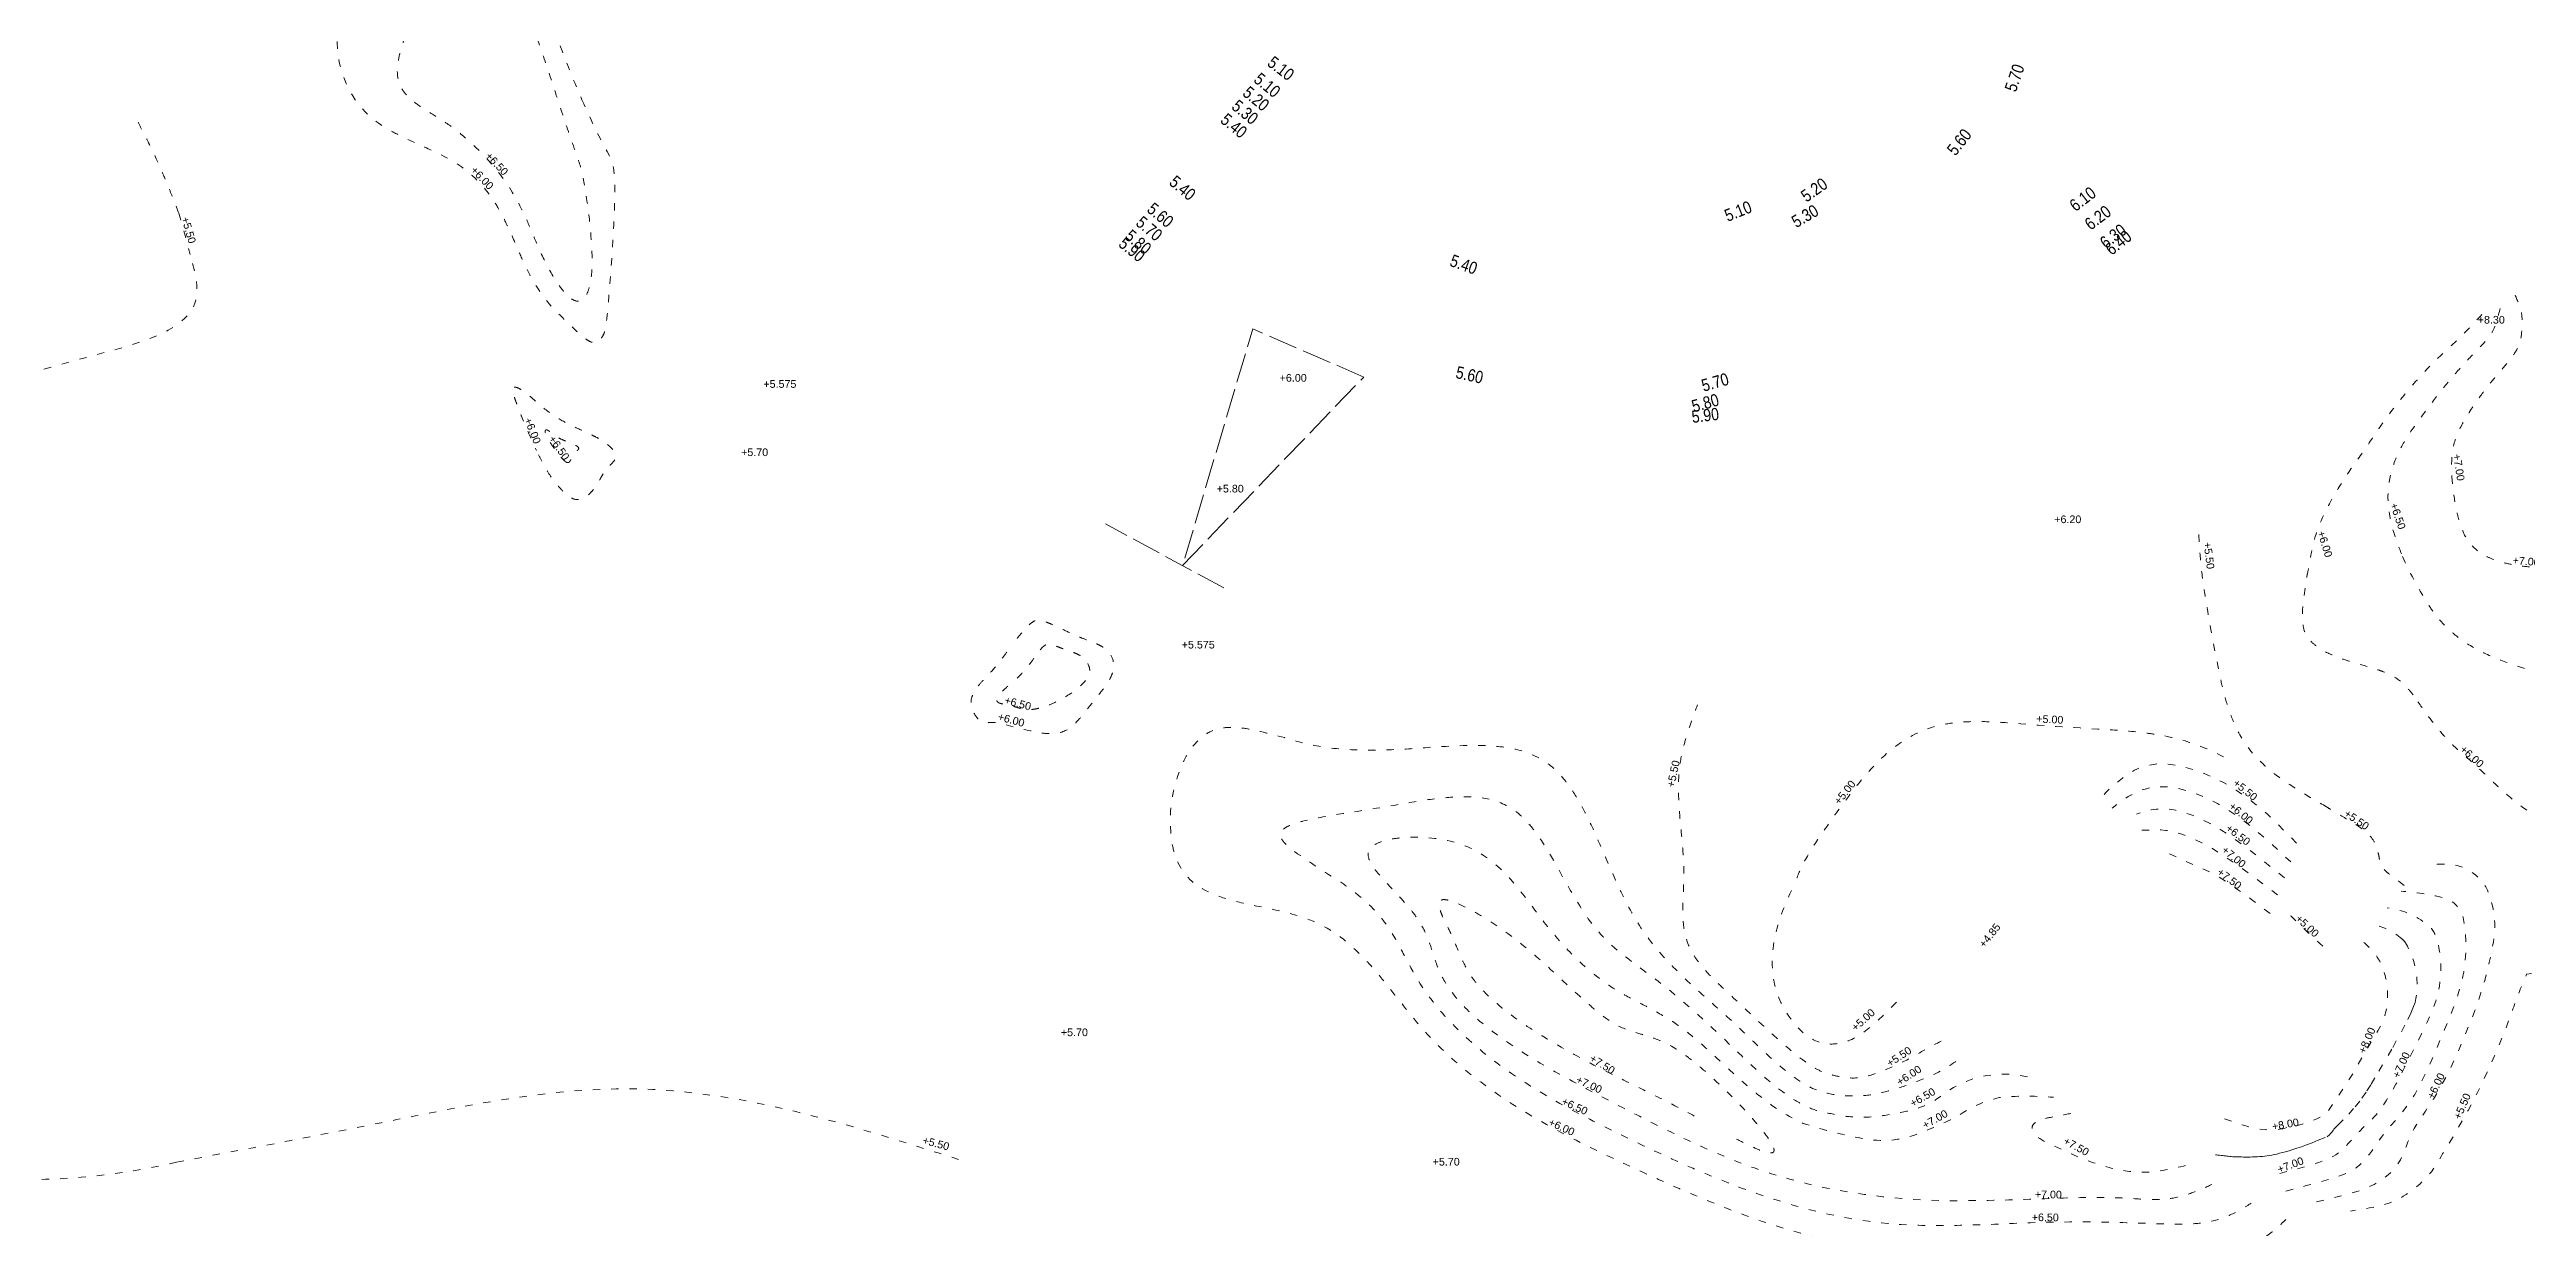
# Model space of a CAD drawing. Extents: x 833962 to 834524, y 817761 to 818199.
# Drawn here: x 834066.2 to 834268.4, y 817908.2 to 818004.3 of the extents above; entities that cross this region are included whole.
import ezdxf

# ---------------------------------------------------------------- set-up
doc = ezdxf.new("R2010")
doc.units = 0
doc.header["$LTSCALE"] = 1000
doc.header["$MEASUREMENT"] = 0
doc.linetypes.add('ACAD_ISO02W100', pattern=[15, 12, -3])
doc.linetypes.add('ACAD_ISO03W100', pattern=[30, 12, -18])
for name, color, linetype, lineweight in [('030-contour lines- numbers', 2, 'Continuous', 9), ('030-contour lines- PIW road numbers', 250, 'Continuous', 9), ('030-Topo .00', 1, 'ACAD_ISO03W100', 20), ('030-Topo .50', 3, 'ACAD_ISO03W100', 20)]:
    doc.layers.add(name, color=color, linetype=linetype, lineweight=lineweight)
doc.styles.add('W8 TOPO wkcd', font='swissc.ttf', dxfattribs={"height": 1.1})

msp = doc.modelspace()

# ---------------------------------------------------------------- linework, layer by layer
at = {"layer": '030-contour lines- numbers', "color": 250, "linetype": 'ACAD_ISO02W100', "ltscale": 0.0002, "flags": 128}
msp.add_lwpolyline([(834173.5, 817977.61), (834164.44, 817981.54), (834158.71, 817962.23)], close=True, dxfattribs=at)
msp.add_lwpolyline([(834162.08, 817960.41), (834152.41, 817965.62)], dxfattribs=at)
at = {"layer": '030-Topo .00', "ltscale": 5e-05, "flags": 128}
msp.add_lwpolyline([(834109.83, 817999.91, -0.016677), (834107.68, 818005.23, -0.013787), (834106.96, 818007.39, -0.019171), (834106.48, 818009.25, 0.002781), (834106.14, 818010.8, 0.036202), (834105.73, 818012.16, 0.088187), (834104.53, 818014.12, 0.092097), (834100.85, 818016.99, 0.039402), (834099.67, 818017.48, 0.05676), (834098.57, 818017.7, 0.139045), (834096.57, 818017.3, 0.053037), (834095.61, 818016.69, 0.036633), (834094.65, 818015.8, 0.048511), (834092.38, 818012.8, 0.045429), (834090.55, 818009.25, 0.071441), (834089.74, 818005.96, 0.173199), (834091.17, 818000.23, 0.104645), (834093.58, 817998, 0.015675), (834094.28, 817997.59, 0.015472), (834095.81, 817996.84, -0.011584), (834098.15, 817995.75, -0.148847), (834102.67, 817991.69, -0.024861), (834103.44, 817990.27, -0.011841), (834104.48, 817987.96, 0.009594), (834105.16, 817986.47, 0.089915), (834107.8, 817982.75, 0.011806), (834109.49, 817981.14, 0.023599), (834110.01, 817980.71, 0.059327), (834110.45, 817980.46, 0.133492), (834110.79, 817980.41, 0.13389), (834111.04, 817980.52, 0.072158), (834111.23, 817980.72, 0.028295), (834111.44, 817981.07, 0.056466), (834111.55, 817981.4, 0.026377), (834111.67, 817982.06, 0.013608), (834111.88, 817984.18, 0.011127), (834112.34, 817991.42, 0.012503), (834112.36, 817993.25, 0.028389), (834112.29, 817994.43, 0.099066), (834111.87, 817995.76, -0.022062)], format="xyb", close=True, dxfattribs=at)
for points in [[(834106.14, 817971.27, 0.011412), (834106.57, 817970.43, 0.050899), (834107.62, 817968.87, 0.021986), (834108.12, 817968.3, 0.033886), (834108.52, 817967.94, 0.064786), (834108.93, 817967.69, 0.193831), (834109.67, 817967.67, 0.061983), (834110, 817967.83, 0.054083), (834110.36, 817968.14, 0.039232), (834110.69, 817968.53, 0.015342), (834110.88, 817968.82, 0.007402), (834111.25, 817969.43, -0.016579), (834111.52, 817969.86, -0.035366), (834111.8, 817970.22, 0.016597), (834112.23, 817970.68, 0.060079), (834112.38, 817970.89, 0.189059), (834112.42, 817971.27, 0.080195), (834112.29, 817971.55, 0.044632), (834112.1, 817971.8, 0.032327), (834111.83, 817972.05, 0.025822), (834111.49, 817972.31, 0.021621), (834111.07, 817972.58, 0.013999), (834110.57, 817972.84, 0.006148), (834110.02, 817973.1, -0.004714), (834108.84, 817973.65, -0.010257), (834108.25, 817973.95, -0.039819), (834106.92, 817974.8, -0.014121), (834106.25, 817975.33, 0.003604), (834105.36, 817976.1, 0.024809), (834104.83, 817976.5, 0.0304), (834104.54, 817976.68, 0.050909), (834104.31, 817976.77, 0.054984), (834104.19, 817976.78, 0.127435), (834104.1, 817976.77, 0.198694), (834104.04, 817976.7, 0.061119), (834104.03, 817976.63, 0.062134), (834104.04, 817976.44, 0.02775), (834104.12, 817976.13, 0.014338), (834104.26, 817975.68, 0.007812), (834104.48, 817975.08, 0.004713), (834104.77, 817974.36, 0.011889), (834105.98, 817971.61)], [(834262.32, 817969.5, 0.02389), (834262.57, 817967.45, 0.019752), (834262.82, 817966.23, 0.022962), (834263.04, 817965.48, 0.073815), (834263.7, 817964.17, 0.106007), (834264.9, 817963.12, 0.042266), (834265.75, 817962.71, 0.025743), (834266.52, 817962.47, 0.02934), (834267.77, 817962.22, 0.020381), (834269.09, 817962.09, 0.020253), (834271.36, 817962.05, 0.006622), (834273.12, 817962.11, 0.003342), (834275.54, 817962.23)], [(834259.15, 817951.69, 0.017891), (834258.56, 817952.38, 0.090706), (834257.31, 817953.3, 0.02554), (834256.67, 817953.58, 0.015611), (834255.99, 817953.82, 0.005971), (834254.13, 817954.36, -0.017748), (834252.98, 817954.76, -0.019785), (834252.24, 817955.07, -0.05834), (834251.13, 817955.76, -0.068075), (834250.55, 817956.37, -0.11469), (834250.19, 817957.25, -0.043523), (834250.15, 817958.91), (834250.52, 817961.55)], [(834144.36, 817955.15, -0.006713), (834143.76, 817954.37, -0.02143), (834142.87, 817953.33, 0.007915), (834142.32, 817952.75, 0.04526), (834141.75, 817951.99, 0.052921), (834141.53, 817951.55, 0.138952), (834141.48, 817950.75, 0.155088), (834142.13, 817949.61, 0.073296), (834142.36, 817949.46, 0.067901), (834142.52, 817949.41, 0.052813), (834142.75, 817949.4, -0.01858), (834143.21, 817949.42, -0.047092), (834143.91, 817949.35, 0.030422), (834147.12, 817948.58, 0.047381), (834148.04, 817948.51, 0.159958), (834149.57, 817949.02, 0.031925), (834149.91, 817949.32, 0.021119), (834150.24, 817949.67, 0.014912), (834150.75, 817950.28, -0.006502), (834151.92, 817951.75, 0.0112), (834152.32, 817952.27, 0.028559), (834152.75, 817952.93, 0.043871), (834152.98, 817953.44, 0.306086), (834152.52, 817955.33, 0.046067), (834152.2, 817955.57, 0.032865), (834151.85, 817955.77, 0.017581), (834151.44, 817955.95, -0.00198), (834150.5, 817956.31, -0.009429), (834149.95, 817956.54, -0.005644), (834148.81, 817957.07, 0.0064), (834148.02, 817957.44, 0.012926), (834147.58, 817957.62, 0.03528), (834147.22, 817957.73, 0.089291), (834146.84, 817957.76, 0.104785), (834146.49, 817957.63, 0.048922), (834146.19, 817957.4, 0.023675), (834145.85, 817957.05, 0.016894), (834145.28, 817956.37, 0.006604), (834144.71, 817955.62)], [(834280, 817939.8, -0.004394), (834277.92, 817939.87, -0.011309), (834275.82, 817940, -0.039616), (834272.33, 817940.56, -0.046163), (834270.02, 817941.36, -0.054231), (834267.96, 817942.61, -0.019085), (834266.87, 817943.49, -0.009432), (834265.83, 817944.44, 0.00284), (834264.29, 817945.89, 0.010824), (834263.24, 817946.83, -0.016321), (834262.36, 817947.63, -0.026341), (834261.25, 817948.84, -0.013775), (834260.31, 817950.05, -0.010483), (834259.15, 817951.69)], [(834248.78, 817908.88, -0.038188), (834247.1, 817907.45, -0.100507), (834245.19, 817906.58, -0.043674), (834243.75, 817906.38, -0.020636), (834242.26, 817906.37, 0.00027), (834237.84, 817906.53, 0.021112), (834229.23, 817906.48, -0.00362), (834223.42, 817906.22, -0.015087), (834219.07, 817906.21, -0.062799), (834209.15, 817907.75, -0.023233), (834203.65, 817909.58, -0.013847), (834198.23, 817911.84, -0.006729), (834192.88, 817914.32, -0.025529), (834186.44, 817917.78, -0.046123), (834180.63, 817922.07, -0.036936), (834177.61, 817925.23, -0.002282), (834174.84, 817928.7, 0.039999), (834172.33, 817931.32, 0.115459), (834167.85, 817933.74, 0.018383), (834164.78, 817934.44, -0.020116), (834162.52, 817934.97, -0.050921), (834160.52, 817935.75, -0.184101), (834158.25, 817938.19, -0.054885), (834157.84, 817939.66, -0.147085), (834158.77, 817946.19, -0.127725), (834160.52, 817948.41, -0.094472), (834161.66, 817948.91, -0.068108), (834162.95, 817949.02, -0.038793), (834164.35, 817948.84, -0.022664), (834168.22, 817947.83, 0.042026), (834171.48, 817947.27, 0.027654), (834174.75, 817947.17, 0.011595), (834177.96, 817947.32, -0.017561), (834182.46, 817947.55, -0.039393), (834185.15, 817947.38, -0.094101), (834188.01, 817946.42, -0.088067), (834189.83, 817944.81, -0.040544), (834190.96, 817943.17, -0.02562), (834192.29, 817940.57, -0.001194), (834194.18, 817936.28, 0.033274), (834196, 817932.86, 0.046072), (834198.29, 817929.96, 0.019673), (834200.36, 817927.93, 0.001539), (834203.56, 817925.06, 0.003751), (834206.67, 817922.1, 0.035163), (834209.01, 817920.22, 0.042295), (834210.3, 817919.49, 0.115243), (834213.76, 817918.99, 0.08083), (834215.68, 817919.21, 0.03515), (834217.67, 817919.77, 0.001911), (834219.77, 817920.57, 0.050771), (834222.24, 817922.06)], [(834243.69, 817946.61, 0.089341), (834237.95, 817948.48, 0.010726), (834236.71, 817948.64, 0.010215), (834233.91, 817948.86, -0.00687), (834226.16, 817949.39, 0.017241), (834223.74, 817949.5, 0.024925), (834221.94, 817949.42, 0.039015), (834220.22, 817949.12, 0.08888), (834217.24, 817947.71, 0.049777), (834215.16, 817945.89, 0.019136), (834214.05, 817944.63, 0.014002), (834212.68, 817942.86, 0.006012), (834210.8, 817940.22, 0.028643), (834209.49, 817938.12, 0.044632), (834208.76, 817936.45)], [(834242.74, 817911.73, -0.017301), (834241.17, 817911.07, -0.046541), (834239.58, 817910.62, -0.045053), (834237.92, 817910.5, -0.014671), (834236.22, 817910.58, 0.012489), (834233.97, 817910.66, 0.012274), (834229.51, 817910.58, -0.008891), (834222.8, 817910.41, -0.057603), (834210.56, 817911.59, -0.044379), (834203.1, 817913.95, -0.015181), (834199.01, 817915.79, -0.007213), (834195, 817917.81, -0.007893), (834189.12, 817920.93, -0.031188), (834184.36, 817923.95, -0.023784), (834182.55, 817925.42, -0.06492), (834180.32, 817927.95, -0.064961), (834179.39, 817929.87, 0.005006), (834178.87, 817931.42, 0.046707), (834178.14, 817933.02, 0.035303), (834177.39, 817934.08, 0.016466), (834176.49, 817935.12, -0.010215), (834174.72, 817937.05, -0.041999), (834174.11, 817937.89, -0.114964), (834173.86, 817938.61, -0.215764), (834174.08, 817939.19, -0.066069), (834174.37, 817939.43, -0.072018), (834175.25, 817939.79, -0.039492), (834176.44, 817940, -0.081204), (834180.59, 817939.73, -0.134841), (834184.67, 817937.47, -0.02941), (834185.8, 817936.26, -0.01477), (834187.85, 817933.6, 0.02356), (834190.02, 817931.01, 0.037863), (834192.49, 817928.72, 0.034029), (834194.33, 817927.46, 0.013182), (834196.3, 817926.39, -0.018104), (834198.25, 817925.31, -0.030454), (834200.06, 817924.03, -0.016223), (834201.74, 817922.58, 0.0037), (834204.23, 817920.29, 0.017297), (834205.99, 817918.81, 0.060489), (834209.36, 817916.71, 0.037846), (834214.52, 817915.43, 0.147001), (834219, 817915.97, 0.031828), (834222.16, 817917.41, -0.104516), (834225.64, 817918.86, -0.037145), (834229.8, 817918.84)], [(834251.28, 817910.32), (834253.18, 817910.77), (834254.06, 817911.01), (834254.68, 817911.19), (834254.86, 817911.25), (834255.12, 817911.35), (834255.56, 817911.53), (834255.97, 817911.73), (834256.31, 817911.92), (834256.6, 817912.11), (834256.87, 817912.3), (834257.11, 817912.51), (834257.34, 817912.72), (834257.45, 817912.83), (834257.58, 817912.97), (834257.7, 817913.12), (834257.81, 817913.27), (834257.92, 817913.42), (834258.02, 817913.57), (834258.12, 817913.73), (834258.27, 817914.02), (834258.42, 817914.34), (834258.55, 817914.67), (834258.6, 817914.81), (834258.74, 817915.21), (834258.84, 817915.47), (834258.9, 817915.61), (834258.97, 817915.76), (834259.08, 817915.99), (834259.24, 817916.28), (834259.4, 817916.56), (834259.52, 817916.74), (834259.74, 817917.08), (834260.16, 817917.7), (834260.32, 817917.95), (834260.81, 817918.7), (834261.14, 817919.24), (834261.56, 817919.98), (834261.86, 817920.53), (834262.18, 817921.16), (834262.37, 817921.57), (834262.77, 817922.44), (834263.38, 817923.88), (834263.96, 817925.3), (834264.29, 817926.18), (834264.7, 817927.36), (834265, 817928.36), (834265.21, 817929.15), (834265.38, 817929.85), (834265.5, 817930.4), (834265.65, 817931.19), (834265.65, 817931.19, 0.168756), (834265.09, 817936.01, 0.262663), (834261.76, 817937.87, 0.04503), (834260.33, 817937.75)], [(834248.28, 817912.61), (834248.28, 817912.61), (834250.1, 817913.12), (834250.9, 817913.35), (834251.45, 817913.53), (834251.88, 817913.68), (834252.26, 817913.84), (834252.48, 817913.94), (834252.66, 817914.04), (834252.85, 817914.15), (834252.96, 817914.23), (834253.07, 817914.31), (834253.22, 817914.43), (834253.37, 817914.57), (834253.57, 817914.75), (834253.87, 817915.07), (834254.24, 817915.47), (834254.5, 817915.78), (834254.58, 817915.85), (834254.77, 817916.06), (834255.11, 817916.4), (834255.46, 817916.73), (834255.8, 817917.05), (834255.98, 817917.24), (834256.16, 817917.44), (834256.27, 817917.57), (834256.59, 817917.99), (834256.96, 817918.54), (834257.37, 817919.2), (834257.76, 817919.9), (834258.23, 817920.81), (834258.94, 817922.21), (834259.33, 817922.96), (834259.46, 817923.23), (834259.85, 817924.01), (834260.31, 817924.98), (834260.55, 817925.53), (834260.89, 817926.34), (834261.01, 817926.68, 0.139766), (834261.13, 817931.66, 0.163089), (834260.3, 817932.94, 0.132533), (834257.26, 817934.27), (834257.04, 817934.31)], [(834251.78, 817931.18, -0.00188), (834250.6, 817932.27, -0.00904), (834248.88, 817933.93, -0.001414), (834248.69, 817934.12)], [(834243.76, 817917.09), (834244.95, 817916.68), (834245.3, 817916.56), (834245.68, 817916.45), (834246.12, 817916.34), (834246.36, 817916.29), (834246.61, 817916.25), (834247.07, 817916.2), (834247.33, 817916.19), (834247.59, 817916.19), (834247.89, 817916.2), (834248.24, 817916.23), (834248.53, 817916.27), (834248.83, 817916.31), (834249.32, 817916.42), (834249.51, 817916.47), (834250.09, 817916.65), (834250.76, 817916.88), (834251.29, 817917.09), (834251.99, 817917.39), (834253.66, 817919.85), (834253.88, 817920.2), (834254.18, 817920.68), (834254.61, 817921.42), (834255.17, 817922.39), (834255.92, 817923.67), (834256.27, 817924.27), (834256.52, 817924.69), (834256.7, 817925.02, 0.172173), (834256.72, 817929.29, 0.072064), (834256.14, 817930.4, 0.086579), (834254.84, 817931.68)]]:
    msp.add_lwpolyline(points, format="xyb", dxfattribs=at)
for points in [[(834249.19, 817938.04), (834246.99, 817940.06), (834245.86, 817941), (834244.8, 817941.79), (834243.84, 817942.42), (834243.2, 817942.8), (834242.63, 817943.09), (834241.94, 817943.41), (834241.35, 817943.65), (834240.82, 817943.82), (834240.31, 817943.96), (834240, 817944.03), (834239.5, 817944.12), (834239.03, 817944.17), (834238.66, 817944.18), (834238.31, 817944.17), (834238, 817944.14), (834237.71, 817944.1), (834237.4, 817944.02), (834237.04, 817943.91), (834236.8, 817943.82), (834236.55, 817943.71), (834236.29, 817943.58), (834235.91, 817943.37), (834235.62, 817943.2), (834235.34, 817943.01), (834234.6, 817942.42)], [(834248.1, 817935.35), (834245.04, 817937.63), (834243.83, 817938.47), (834242.77, 817939.13), (834241.9, 817939.61), (834240.94, 817940.06), (834240.36, 817940.28), (834240.09, 817940.37), (834239.83, 817940.45), (834239.6, 817940.51), (834239.45, 817940.54), (834239.23, 817940.58), (834238.97, 817940.62), (834238.56, 817940.66), (834238.35, 817940.66), (834236.75, 817940.62)]]:
    msp.add_lwpolyline(points, dxfattribs=at)
at = {"layer": '030-Topo .00', "ltscale": 5e-05}
for points in [[(834266.26, 817983.21), (834265.6, 817981.27), (834264.45, 817979.88), (834263.01, 817978.34), (834261.54, 817976.61), (834260.12, 817974.75), (834258.63, 817972.64), (834257.67, 817970.76), (834257.15, 817968.65), (834257.36, 817965.72), (834258.29, 817962.96)], [(834267.48, 817984.28, 0), (834267.99, 817982.92), (834268.05, 817981.74), (834267.8, 817980.23), (834266.83, 817978.75), (834265.73, 817977.44), (834264.6, 817975.98), (834263.26, 817973.94), (834262.45, 817971.97), (834262.32, 817969.5)], [(834264.78, 817982.71, 0), (834262.8, 817980.66), (834260.88, 817978.85), (834259.03, 817976.85), (834256.73, 817973.93), (834255.31, 817971.85), (834253.81, 817969.7), (834252.33, 817967.27), (834251.31, 817965.01), (834250.54, 817961.52)], [(834026.48, 817978.28), (834031.97, 817973.18), (834027.48, 817966.94), (834019.55, 817957.6), (834005.14, 817931.99), (834013.97, 817911.79), (834039.7, 817901.92), (834080.25, 817894.82), (834095.89, 817881.55), (834099.94, 817870.55), (834106.57, 817860.86), (834113.56, 817854.06), (834121.27, 817848.09), (834137.1, 817839.26), (834152.81, 817834.72), (834157.65, 817834.86), (834167.09, 817836.85), (834171.45, 817838.12), (834174.53, 817840.65), (834178.3, 817844.26), (834179.62, 817846.08), (834182.97, 817850.09), (834186.26, 817853.39), (834194.01, 817859.15), (834201.32, 817862.88), (834207.91, 817864.99), (834212.93, 817866.9), (834218.06, 817872.05), (834219.51, 817875.77), (834219.74, 817876.77)], [(834216.98, 817926.59), (834214.98, 817924.68), (834212.72, 817923.33), (834210.74, 817923.32), (834208.38, 817925.2), (834207.03, 817928.08), (834207.39, 817933.17), (834208.76, 817936.45)]]:
    msp.add_spline(points, degree=3, dxfattribs=at)
at = {"layer": '030-Topo .50', "ltscale": 5e-05, "flags": 128}
msp.add_lwpolyline([(834097.41, 818009.34, -0.038884), (834098.44, 818010.56, -0.054236), (834099.4, 818011.34, -0.154802), (834101.48, 818011.91, -0.158043), (834102.79, 818011.42, -0.067756), (834103.54, 818010.63, -0.034985), (834104.18, 818009.65, -0.013044), (834104.51, 818009.02, -0.017378), (834105.19, 818007.47, -0.009302), (834105.89, 818005.63, -0.007298), (834106.92, 818002.64, -0.001134), (834108.11, 817999, 0.01025), (834109.2, 817995.88, -0.040575), (834109.77, 817993.87, -0.031801), (834110.47, 817988.46, -0.01343), (834110.51, 817987.21, -0.021654), (834110.48, 817986.11, -0.030934), (834110.35, 817985.21, -0.060555), (834110.09, 817984.4, -0.118353), (834109.72, 817983.92, -0.234862), (834109.16, 817983.83, -0.082008), (834108.84, 817983.98, -0.048297), (834108.5, 817984.25, -0.035829), (834108.03, 817984.79, -0.031307), (834107.31, 817985.86, -0.029435), (834106.2, 817988.02, -0.005209), (834105.45, 817989.79, 0.019073), (834104.62, 817991.59, 0.052712), (834102.76, 817994.44, 0.053515), (834099.59, 817997.61, 0.028575), (834098.1, 817998.67, -0.004325), (834096.67, 817999.56, -0.037216), (834095.67, 818000.31, -0.082054), (834094.95, 818001.18, -0.110595), (834094.62, 818002.3, -0.04987), (834094.65, 818003.13, -0.040716), (834094.91, 818004.36, -0.027969), (834095.38, 818005.68, -0.05543)], format="xyb", close=True, dxfattribs=at)
for points in [[(834076.77, 817990.98, 0.002723), (834076.01, 817992.92, 0.005453), (834075.4, 817994.36, 0.014735), (834074.3, 817996.73, 0.003136), (834073.83, 817997.66, 0.001741), (834073.35, 817998.59)], [(834108.33, 817970.71, 0.048813), (834108.43, 817970.65, 0.053887), (834108.49, 817970.63, 0.266733), (834108.65, 817970.67, 0.04562), (834108.69, 817970.72, 0.034909), (834108.73, 817970.79, 0.016373), (834108.78, 817970.87, -0.003252), (834108.86, 817971.06, -0.027329), (834108.94, 817971.2, -0.037748), (834109.03, 817971.33, -0.015326), (834109.1, 817971.4, -0.008631), (834109.24, 817971.54, 0.019937), (834109.33, 817971.63, 0.032158), (834109.38, 817971.69, 0.077498), (834109.41, 817971.76, 0.223134), (834109.4, 817971.86, 0.061735), (834109.36, 817971.9, 0.045871), (834109.3, 817971.96, 0.024562), (834109.2, 817972.01, 0.014016), (834109.08, 817972.07, 0.01106), (834108.88, 817972.16, -0.000782), (834108.4, 817972.36, -0.011463), (834108.07, 817972.5, -0.043063), (834107.52, 817972.81, -0.012167), (834107.31, 817972.97, -0.001759), (834107.13, 817973.11, 0.016072), (834106.98, 817973.21, 0.033106), (834106.89, 817973.27, 0.041912), (834106.83, 817973.29, 0.063607), (834106.78, 817973.3, 0.314315), (834106.7, 817973.25, 0.088702), (834106.68, 817973.21, 0.055659), (834106.68, 817973.14, 0.035894), (834106.7, 817973.06, 0.024652), (834106.73, 817972.95, 0.017951), (834106.79, 817972.83, 0.02004), (834106.9, 817972.6, 0.01289), (834107.06, 817972.32, 0.028552), (834107.79, 817971.29, 0.012992), (834108.01, 817971.02, 0.013412), (834108.15, 817970.88, 0.025623), (834108.3, 817970.74)], [(834252.1, 817942.54, -0.008809), (834249.97, 817943.79, -0.024964), (834247.98, 817945.13, -0.044953), (834246.27, 817946.68, -0.073011), (834244.78, 817948.86, -0.036491), (834244.06, 817950.66, -0.018498), (834243.62, 817952.2, -0.010536), (834243.27, 817953.78, -0.004536), (834242.39, 817958.48, -0.009255), (834242.02, 817960.79, -0.015017), (834241.77, 817963.12, -0.007456), (834241.65, 817964.95)], [(834258.29, 817962.96, 0.032818), (834260.29, 817959.23, 0.027332), (834261.07, 817958.1, 0.080159), (834263.36, 817956, 0.041348), (834265.36, 817954.9, 0.027896), (834267.58, 817954.05, 0.011118), (834268.98, 817953.62, 0.008816), (834270.92, 817953.12, 0.004828), (834272.89, 817952.66)], [(834145.2, 817953.04, 0.042298), (834146.02, 817953.92, 0.008508), (834146.37, 817954.38, -0.00489), (834147.01, 817955.25, -0.032824), (834147.28, 817955.56, -0.045954), (834147.45, 817955.7, -0.075204), (834147.63, 817955.79, -0.082893), (834147.84, 817955.81, -0.052671), (834148.05, 817955.77, -0.027683), (834148.27, 817955.7, -0.004698), (834148.73, 817955.52, 0.008903), (834149.04, 817955.41, -0.003744), (834149.62, 817955.21, -0.013932), (834149.9, 817955.1, -0.035855), (834150.29, 817954.91, -0.140057), (834151.01, 817954.15, -0.062234), (834151.11, 817953.87, -0.129802), (834151.09, 817953.39, -0.073995), (834150.9, 817952.99, -0.025827), (834150.75, 817952.8, -0.035855), (834150.41, 817952.44, -0.021133), (834150.01, 817952.11, -0.063729), (834148.17, 817951, -0.030195), (834147.18, 817950.64, -0.022526), (834146.74, 817950.53, -0.034043), (834146.29, 817950.48, -0.063779), (834145.72, 817950.52, -0.017479), (834145.44, 817950.58, -0.005503), (834145.01, 817950.71, 0.00998), (834144.7, 817950.79, 0.013677), (834144.36, 817950.86, -0.025343), (834143.88, 817950.97, -0.027805), (834143.75, 817951.01, -0.051222), (834143.65, 817951.07, -0.088224), (834143.58, 817951.13, -0.152208), (834143.54, 817951.25, -0.072648), (834143.55, 817951.34, -0.048223), (834143.59, 817951.44, -0.045365), (834143.69, 817951.61, -0.018082), (834143.79, 817951.73, -0.021918), (834144.02, 817951.98, -0.011408), (834144.3, 817952.25, -0.004778), (834144.92, 817952.79)], [(834220.63, 817923.41, 0.026725), (834218.34, 817922.14, -0.01709), (834216.25, 817921.15, -0.028906), (834214.47, 817920.52, -0.085554), (834212.82, 817920.45, -0.037055), (834211.7, 817920.67, -0.059287), (834210.73, 817921.01, -0.037102), (834209.81, 817921.56, -0.020022), (834208.92, 817922.21, -0.012363), (834207.29, 817923.6, -0.008163), (834205.28, 817925.45, 0.002371), (834202.74, 817927.83, -0.014017), (834201.71, 817928.84, -0.052328), (834200.42, 817930.47, -0.108081), (834199.64, 817932.65, -0.02837), (834199.55, 817933.67, -0.01714), (834199.57, 817935.08, 0.002725), (834199.62, 817936.52, 0.023859), (834199.57, 817938.66, 0.006868), (834199.46, 817940.06, -0.004427), (834199.27, 817942.14, -0.011914), (834199.2, 817943.51, -0.019861), (834199.21, 817944.86, -0.042125), (834199.47, 817946.88, -0.019884), (834199.82, 817948.21, -0.011595), (834200.26, 817949.53, -0.006379), (834200.74, 817950.85)], [(834245.95, 817910.21, -0.030453), (834244.34, 817909.29, -0.063433), (834242.61, 817908.71, -0.041339), (834240.78, 817908.5, -0.019628), (834238.89, 817908.5, 0.005517), (834233.9, 817908.65, 0.015911), (834226.54, 817908.55, -0.006195), (834221.6, 817908.38, -0.015705), (834217.9, 817908.43, -0.054739), (834209.43, 817909.8, -0.021905), (834204.71, 817911.3, -0.015493), (834200.09, 817913.17, -0.009511), (834195.56, 817915.26, -0.007477), (834191.13, 817917.47, -0.036839), (834184.81, 817921.31, -0.051072), (834180.13, 817925.47, -0.063015), (834177.35, 817929.4, 0.004025), (834176.24, 817931.48, 0.110348), (834172.82, 817935.52, 0.015257), (834171.54, 817936.44, -0.013674), (834167.88, 817938.87, -0.040351), (834167.09, 817939.54, -0.122611), (834166.71, 817940.12, -0.273506), (834166.84, 817940.62, -0.103978), (834167.48, 817941.03, -0.037319), (834168.54, 817941.37, -0.022195), (834171.44, 817941.93, 0.00545), (834177.63, 817942.95, -0.018214), (834180.29, 817943.3, -0.04268), (834182.64, 817943.33, -0.097381), (834185.13, 817942.66, -0.087202), (834186.76, 817941.38, -0.038139), (834187.83, 817940.04, -0.021168), (834189.14, 817937.91, 0.013822), (834191.13, 817934.47, 0.0905), (834194.45, 817930.63, 0.009198), (834197.38, 817928.43, -0.011635), (834199.25, 817926.91, -0.013305), (834202.9, 817923.61, 0.005407), (834205.78, 817920.88, 0.036996), (834208.35, 817918.83, 0.045579), (834209.96, 817917.95, 0.069835), (834211.62, 817917.51, 0.053444), (834213.46, 817917.24, 0.059196), (834215.74, 817917.33, 0.026503), (834217.85, 817917.72, 0.106925), (834220.43, 817918.8, -0.238014), (834227.74, 817920.49)], [(834258.43, 817936.12, 0.009678), (834257.75, 817936.65, -0.000078), (834257.27, 817937.01, -0.015986), (834257.04, 817937.19, -0.072251), (834256.65, 817937.62, -0.060541), (834256.5, 817937.93, -0.023256), (834256.44, 817938.14, -0.015765), (834256.38, 817938.43, 0.006453), (834256.29, 817938.86, 0.022624), (834256.22, 817939.14, 0.09139), (834255.78, 817939.99, 0.047633), (834255.3, 817940.49, 0.031113), (834254.73, 817940.94, 0.008162), (834254.48, 817941.1, 0.010184), (834253.96, 817941.42, 0.002348), (834253.15, 817941.89, -0.007915), (834252.61, 817942.21, -0.014802), (834252.1, 817942.54)], [(834200.48, 817917.31, 0.007022), (834197.95, 817918.64, 0.001312), (834193.64, 817920.78, -0.014875), (834189.35, 817923.08, -0.011621), (834187.32, 817924.32, -0.046254), (834183.75, 817927.04, -0.041654), (834182.46, 817928.46, -0.04116), (834181.79, 817929.54, -0.026215), (834181.06, 817931.17, 0.016371), (834180.54, 817932.36, -0.007359), (834179.94, 817933.59, -0.026368), (834179.73, 817934.13, -0.069008), (834179.64, 817934.57, -0.123873), (834179.69, 817934.8, -0.196561), (834179.85, 817934.94, -0.083313), (834180.04, 817934.97, -0.046588), (834180.3, 817934.94, -0.044329), (834181, 817934.72, -0.023254), (834181.9, 817934.31, -0.023321), (834183.55, 817933.36, -0.037088), (834187.32, 817930.56, -0.007329), (834188.57, 817929.45, 0.005414), (834191.5, 817926.75, 0.011702), (834192.56, 817925.84, 0.022742), (834193.54, 817925.1, 0.070094), (834195.26, 817924.26, 0.010812), (834196.49, 817923.89, -0.020085), (834197.38, 817923.59, -0.060436), (834199.52, 817922.43, -0.0127), (834200.17, 817921.95, -0.016884), (834201.59, 817920.76, -0.028423), (834205.09, 817917.26, -0.017196), (834206.15, 817915.99, -0.037759), (834206.82, 817915.01, -0.053745), (834206.97, 817914.66, -0.153441), (834206.98, 817914.43, -0.25106), (834206.85, 817914.32, -0.103925), (834206.6, 817914.31, -0.042299), (834206.24, 817914.39, -0.021369), (834205.79, 817914.55, -0.019715), (834204.66, 817915.06, -0.008179), (834203.33, 817915.75)], [(834248.78, 817911.17), (834250.43, 817911.63), (834251.69, 817911.98), (834252.29, 817912.15), (834252.63, 817912.25), (834253.05, 817912.39), (834253.47, 817912.54), (834253.68, 817912.63), (834254, 817912.79), (834254.26, 817912.94), (834254.5, 817913.09), (834254.8, 817913.32), (834255.07, 817913.59), (834255.18, 817913.71), (834255.28, 817913.82), (834255.41, 817913.99), (834255.59, 817914.21), (834255.59, 817914.21), (834255.75, 817914.43), (834255.96, 817914.72), (834256.23, 817915.11), (834256.32, 817915.24), (834256.76, 817915.84), (834257.15, 817916.31), (834257.78, 817917.04), (834258.28, 817917.64), (834258.7, 817918.19), (834258.98, 817918.6), (834259.22, 817918.96), (834259.29, 817919.07), (834259.35, 817919.19), (834259.78, 817919.97), (834260.02, 817920.46), (834260.5, 817921.49), (834261.04, 817922.73), (834261.73, 817924.36), (834262.13, 817925.35), (834262.67, 817926.78), (834263.08, 817928.06, 0.105473), (834263.27, 817933.36, 0.2978), (834261.63, 817935.12, 0.041702), (834258.18, 817935.66)], [(834285.19, 817931.12), (834268.42, 817928.88, 0.018543), (834267.31, 817926.05, -0.056708), (834261.56, 817914.22), (834261.45, 817914), (834261.27, 817913.67), (834261.09, 817913.38), (834260.89, 817913.09), (834260.65, 817912.77), (834260.36, 817912.43), (834260.24, 817912.3), (834260.02, 817912.07), (834259.73, 817911.79), (834259.41, 817911.51), (834259.03, 817911.21), (834258.82, 817911.06), (834258.6, 817910.91), (834258.36, 817910.76), (834258.12, 817910.63), (834257.86, 817910.49), (834257.59, 817910.37), (834257.19, 817910.21), (834256.77, 817910.08), (834256.33, 817909.96), (834255.89, 817909.86), (834255.59, 817909.81), (834255.01, 817909.71), (834254.05, 817909.56)]]:
    msp.add_lwpolyline(points, format="xyb", dxfattribs=at)
for points in [[(834076.78, 817990.98), (834077.7, 817987.62)], [(834249.64, 817939.57), (834247.92, 817941.31), (834247.26, 817941.93), (834246.55, 817942.55), (834245.52, 817943.35), (834244.71, 817943.9), (834243.96, 817944.36), (834243.67, 817944.52), (834242.85, 817944.93), (834242.09, 817945.26), (834241.18, 817945.59), (834240.52, 817945.78), (834239.92, 817945.92), (834239.35, 817946), (834238.97, 817946.04), (834238.58, 817946.05), (834238.12, 817946.03), (834237.56, 817945.94), (834237.12, 817945.82), (834236.78, 817945.69), (834236.6, 817945.61), (834236.42, 817945.52), (834236.12, 817945.35), (834235.72, 817945.09), (834235.44, 817944.89), (834234.97, 817944.53), (834234.55, 817944.17), (834234.26, 817943.9), (834234.05, 817943.67), (834233.99, 817943.61), (834233.96, 817943.56), (834233.9, 817943.48), (834233.87, 817943.43), (834233.84, 817943.38), (834233.82, 817943.33), (834233.8, 817943.27), (834233.79, 817943.22), (834233.79, 817943.18), (834233.79, 817943.11), (834233.79, 817943.1)], [(834248.66, 817936.74), (834245.59, 817939.19), (834244.53, 817939.97), (834243.55, 817940.62), (834242.59, 817941.17), (834242.01, 817941.47), (834241.13, 817941.85), (834240.87, 817941.95), (834240.47, 817942.08), (834240.1, 817942.19), (834239.75, 817942.27), (834239.45, 817942.32), (834239.19, 817942.35), (834238.94, 817942.37), (834238.7, 817942.38), (834238.44, 817942.37), (834238.21, 817942.35), (834237.99, 817942.32), (834237.77, 817942.29), (834237.54, 817942.24), (834237.27, 817942.18), (834236.98, 817942.09), (834236.72, 817942), (834236.59, 817941.95)], [(834247.49, 817933.84), (834245.86, 817935.07), (834244.4, 817936.1), (834243.04, 817937), (834238.72, 817938.96)]]:
    msp.add_lwpolyline(points, dxfattribs=at)
at = {"layer": '030-Topo .50', "ltscale": 5e-05}
msp.add_lwpolyline([(834243.03, 817914.15), (834243.11, 817914.14), (834243.23, 817914.12), (834243.36, 817914.11), (834243.48, 817914.1), (834243.6, 817914.08), (834243.72, 817914.07), (834243.84, 817914.05), (834243.95, 817914.04), (834244.07, 817914.03), (834244.2, 817914.01), (834244.32, 817914), (834244.45, 817913.99), (834244.58, 817913.98), (834244.71, 817913.98), (834244.85, 817913.97), (834245, 817913.97), (834245.15, 817913.97), (834245.31, 817913.96), (834245.49, 817913.96), (834245.67, 817913.96), (834245.86, 817913.96), (834246.05, 817913.97), (834246.25, 817913.97), (834246.46, 817913.98), (834246.66, 817914), (834246.86, 817914.01), (834247.06, 817914.03), (834247.25, 817914.06), (834247.45, 817914.09), (834247.64, 817914.12), (834247.84, 817914.17), (834248.04, 817914.21), (834248.26, 817914.27), (834248.5, 817914.33), (834248.75, 817914.4), (834249.03, 817914.48), (834249.33, 817914.58), (834249.66, 817914.68), (834250.04, 817914.81), (834250.45, 817914.96), (834250.91, 817915.13), (834251.42, 817915.33), (834252.14, 817915.62), (834252.35, 817915.81), (834252.39, 817915.85), (834252.5, 817915.97), (834252.62, 817916.13), (834252.7, 817916.23), (834252.77, 817916.32), (834252.87, 817916.43), (834252.9, 817916.46), (834252.94, 817916.49), (834253.03, 817916.58), (834253.91, 817917.46), (834254.43, 817918.06), (834254.98, 817918.77), (834255.38, 817919.36), (834255.74, 817919.92), (834256.36, 817920.96), (834257.49, 817922.91), (834258.2, 817924.19), (834258.72, 817925.2), (834258.96, 817925.71), (834259.19, 817926.24), (834259.33, 817926.58, 0.194338), (834258.53, 817931.44, 0.084448), (834258.22, 817931.79, 0.107421), (834255.92, 817932.96)], format="xyb", dxfattribs=at)
msp.add_open_spline([(834076.59, 817913.55), (834070.02, 817912.01), (834058.53, 817912.09), (834044.39, 817912.92), (834028, 817917.64), (834016.57, 817933.45), (834028.28, 817954.4), (834045.33, 817971.85), (834063.54, 817977.84), (834079.29, 817981.83), (834078.04, 817986.38), (834077.7, 817987.62)], degree=3, knots=[148.867648, 148.867648, 148.867648, 148.867648, 163.102681, 182.594172, 191.49069, 214.334108, 227.456693, 259.539415, 283.135735, 292.539587, 296.070741, 296.070741, 296.070741, 296.070741], dxfattribs=at)
for points in [[(834076.59, 817913.55), (834093.28, 817916.76), (834113.75, 817919.53), (834140.41, 817913.77)], [(834231.22, 817917.52), (834229.46, 817917.18), (834228.33, 817916.78), (834228.07, 817916.47), (834228.23, 817915.93), (834229.59, 817915), (834231.5, 817914.12), (834234.34, 817913.11), (834237, 817912.72), (834240.91, 817913.35)]]:
    msp.add_spline(points, degree=3, dxfattribs=at)

# ---------------------------------------------------------------- texts
at = {"layer": '030-contour lines- numbers', "ltscale": 0.2, "char_height": 0.625, "width": 1.2903, "attachment_point": 8, "style": 'W8 TOPO wkcd'}
for s, insert, rotation in [('{\\fArial|b0|i0|c0|p34;+6.50}', (834102.5, 817994.79), 313.7707), ('{\\fArial|b0|i0|c0|p34;+6.00}', (834101.31, 817993.63), 313.7707), ('{\\fArial|b0|i0|c0|p34;+5.50}', (834077.28, 817989.51), 286.1409), ('{\\fArial|b0|i0|c0|p34;+6.00}', (834105.36, 817973.11), 292), ('{\\fArial|b0|i0|c0|p34;+6.50}', (834107.56, 817971.65), 305), ('{\\fArial|b0|i0|c0|p34;+7.00}', (834262.58, 817970.19), 279.1179), ('{\\fArial|b0|i0|c0|p34;+6.50}', (834257.62, 817966.16), 288.8612), ('{\\fArial|b0|i0|c0|p34;+6.00}', (834251.66, 817963.89), 287.3245), ('{\\fArial|b0|i0|c0|p34;+5.50}', (834242.18, 817963), 277.3777), ('{\\fArial|b0|i0|c0|p34;+7.00}', (834268.36, 817962.26), 355.1278), ('{\\fArial|b0|i0|c0|p34;+6.50}', (834145.18, 817950.68), 345), ('{\\fArial|b0|i0|c0|p34;+6.00}', (834144.64, 817949.33), 345), ('{\\fArial|b0|i0|c0|p34;+5.00}', (834229.49, 817949.36), 357.4711), ('{\\fArial|b0|i0|c0|p34;+6.00}', (834263.75, 817946.41), 318.3227), ('{\\fArial|b0|i0|c0|p34;+5.50}', (834199.08, 817945.17), 77.9301), ('{\\fArial|b0|i0|c0|p34;+5.00}', (834213.02, 817943.52), 51.5654), ('{\\fArial|b0|i0|c0|p34;+5.50}', (834245.26, 817943.67), 321.3691), ('{\\fArial|b0|i0|c0|p34;+6.00}', (834244.91, 817941.77), 320.4232), ('{\\fArial|b0|i0|c0|p34;+6.50}', (834244.68, 817940), 322.8695), ('{\\fArial|b0|i0|c0|p34;+5.50}', (834254.37, 817941.22), 325.8548), ('{\\fArial|b0|i0|c0|p34;+7.00}', (834244.32, 817938.21), 320.4232), ('{\\fArial|b0|i0|c0|p34;+7.50}', (834243.97, 817936.42), 322.8695), ('{\\fArial|b0|i0|c0|p34;+4.85}', (834224.85, 817931.85), 51.5654), ('{\\fArial|b0|i0|c0|p34;+5.00}', (834250.3, 817932.59), 316.9835), ('{\\fArial|b0|i0|c0|p34;+5.00}', (834214.48, 817924.92), 42.1139), ('{\\fArial|b0|i0|c0|p34;+8.00}', (834255.68, 817923.35), 66.3322), ('{\\fArial|b0|i0|c0|p34;+7.50}', (834192.81, 817921.26), 328.3122), ('{\\fArial|b0|i0|c0|p34;+5.50}', (834217.37, 817921.89), 33.2929), ('{\\fArial|b0|i0|c0|p34;+7.00}', (834258.48, 817921.34), 65.3322), ('{\\fArial|b0|i0|c0|p34;+7.00}', (834191.76, 817919.59), 335.3122), ('{\\fArial|b0|i0|c0|p34;+6.00}', (834218.18, 817920.36), 33.2929), ('{\\fArial|b0|i0|c0|p34;+6.00}', (834261.31, 817919.63), 64.3322), ('{\\fArial|b0|i0|c0|p34;+6.50}', (834190.59, 817917.82), 335.7198), ('{\\fArial|b0|i0|c0|p34;+6.50}', (834219.28, 817918.56), 30.0122), ('{\\fArial|b0|i0|c0|p34;+5.50}', (834263.46, 817917.98), 66.5419), ('{\\fArial|b0|i0|c0|p34;+6.00}', (834189.52, 817916.12), 335.7198), ('{\\fArial|b0|i0|c0|p34;+7.00}', (834220.29, 817916.77), 29.5484), ('{\\fArial|b0|i0|c0|p34;+8.00}', (834248.79, 817916.32), 10.0831), ('{\\fArial|b0|i0|c0|p34;+5.50}', (834138.5, 817914.77), 345.1897), ('{\\fArial|b0|i0|c0|p34;+7.50}', (834231.51, 817914.55), 331.3587), ('{\\fArial|b0|i0|c0|p34;+7.00}', (834249.26, 817913.02), 20.5831), ('{\\fArial|b0|i0|c0|p34;+7.00}', (834229.38, 817910.59), 359.2047), ('{\\fArial|b0|i0|c0|p34;+6.50}', (834229.13, 817908.72), 359.6123)]:
    msp.add_mtext(s, dxfattribs=dict(at, insert=insert, rotation=rotation))
for s, insert in [('{\\fArial|b0|i0|c0|p34;+8.30}', (834265.54, 817981.96)), ('{\\fArial|b0|i0|c0|p34;+5.575}', (834125.84, 817976.72)), ('{\\fArial|b0|i0|c0|p34;+6.00}', (834167.74, 817977.22)), ('{\\fArial|b0|i0|c0|p34;+5.70}', (834123.78, 817971.15)), ('{\\fArial|b0|i0|c0|p34;+5.80}', (834162.6, 817968.18)), ('{\\fArial|b0|i0|c0|p34;+6.20}', (834230.97, 817965.68)), ('{\\fArial|b0|i0|c0|p34;+5.575}', (834159.99, 817955.45)), ('{\\fArial|b0|i0|c0|p34;+5.70}', (834149.88, 817923.82)), ('{\\fArial|b0|i0|c0|p34;+5.70}', (834180.23, 817913.26))]:
    msp.add_mtext(s, dxfattribs=dict(at, insert=insert))
at = {"layer": '030-contour lines- PIW road numbers', "char_height": 1, "attachment_point": 5, "style": 'W8 TOPO wkcd'}
for s, insert, width, rotation in [('5.10', (834166.74, 818002.79), 10.4803, 322.7717), ('5.70', (834226.63, 818002.02), 10.4803, 70.8908), ('5.20', (834164.71, 818000.32), 10.4803, 320.7917), ('5.10', (834165.62, 818001.42), 10.4803, 320.7917), ('5.40', (834162.9, 817998.11), 10.4803, 320.7917), ('5.30', (834163.81, 817999.22), 10.4803, 320.7917), ('5.60', (834222.11, 817996.78), 10.4803, 51.4458), ('5.40', (834158.71, 817993.03), 10.4803, 320.028), ('5.20', (834210.27, 817992.88), 10.4803, 35.095), ('6.10', (834232.19, 817992.13), 10.5023, 37.3626), ('5.60', (834156.9, 817990.82), 10.4803, 320.028), ('5.10', (834204.06, 817991.14), 10.4803, 21.7624), ('5.30', (834209.52, 817990.74), 10.4803, 30.1639), ('6.20', (834233.43, 817990.61), 10.5023, 37.3626), ('5.90', (834154.58, 817988.01), 10.4803, 320.6314), ('5.80', (834155.09, 817988.62), 10.4803, 320.028), ('5.70', (834155.99, 817989.72), 10.4803, 320.028), ('6.30', (834234.67, 817989.1), 10.5023, 37.3626), ('6.40', (834235.11, 817988.57), 10.5023, 38.5844), ('5.40', (834181.66, 817986.79), 10.4803, 340.221), ('5.60', (834182.14, 817977.78), 10.4803, 347.3565), ('5.70', (834202.18, 817977.18), 10.4803, 15.6963), ('5.80', (834201.38, 817975.49), 10.4803, 15.6963), ('5.90', (834201.38, 817974.48), 10.4803, 6.9788)]:
    msp.add_mtext(s, dxfattribs=dict(at, insert=insert, width=width, rotation=rotation))

doc.saveas('drawing.dxf')
